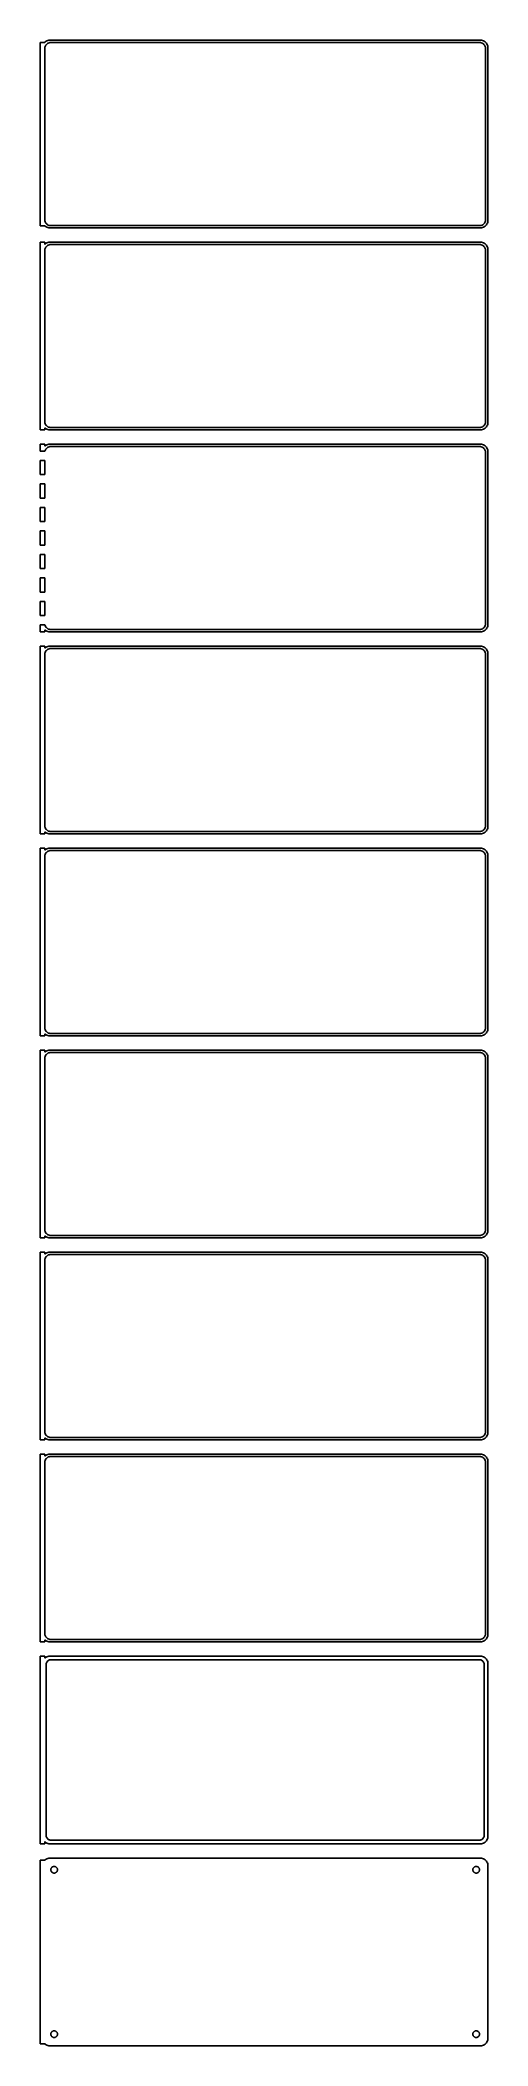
# Model space of a CAD drawing. Header units: metres. Extents: x -144 to 142, y 1230 to 2511.
import ezdxf

# ---------------------------------------------------------------- set-up
doc = ezdxf.new("R2010")
doc.units = ezdxf.units.M

msp = doc.modelspace()

# ---------------------------------------------------------------- linework, layer by layer
for p, q in [((-139.045, 2510.76), (-139.629, 2510.52)), ((-138.437, 2510.91), (-139.045, 2510.76)), ((-137.814, 2510.99), (-138.437, 2510.91)), ((137.814, 2510.99), (-137.814, 2510.99)), ((138.437, 2510.91), (137.814, 2510.99)), ((139.045, 2510.76), (138.437, 2510.91)), ((139.629, 2510.52), (139.045, 2510.76)), ((-141, 2509.56), (-144, 2509.56)), ((-144, 2509.56), (-144, 2392.44)), ((-140.687, 2509.85), (-141, 2509.56)), ((-141, 2505.5), (-140.968, 2506)), ((-141, 2396.5), (-141, 2505.5)), ((-140.968, 2506), (-140.874, 2506.49)), ((-140.874, 2506.49), (-140.719, 2506.97)), ((-140.719, 2506.97), (-140.505, 2507.43)), ((-140.179, 2510.22), (-140.687, 2509.85)), ((-140.505, 2507.43), (-140.236, 2507.85)), ((-140.236, 2507.85), (-139.916, 2508.24)), ((-139.629, 2510.52), (-140.179, 2510.22)), ((-139.916, 2508.24), (-139.55, 2508.58)), ((-139.55, 2508.58), (-139.143, 2508.88)), ((-139.143, 2508.88), (-138.703, 2509.12)), ((-138.703, 2509.12), (-138.236, 2509.3)), ((-138.236, 2509.3), (-137.75, 2509.43)), ((-137.75, 2509.43), (-137.251, 2509.49)), ((-137.251, 2509.49), (137.251, 2509.49)), ((137.251, 2509.49), (137.75, 2509.43)), ((137.75, 2509.43), (138.236, 2509.3)), ((138.236, 2509.3), (138.703, 2509.12)), ((138.703, 2509.12), (139.143, 2508.88)), ((139.143, 2508.88), (139.55, 2508.58)), ((139.55, 2508.58), (139.916, 2508.24)), ((140.179, 2510.22), (139.629, 2510.52)), ((139.916, 2508.24), (140.236, 2507.85)), ((140.687, 2509.85), (140.179, 2510.22)), ((140.236, 2507.85), (140.505, 2507.43)), ((140.505, 2507.43), (140.719, 2506.97)), ((141.145, 2509.42), (140.687, 2509.85)), ((140.719, 2506.97), (140.874, 2506.49)), ((140.874, 2506.49), (140.968, 2506)), ((140.968, 2506), (141, 2505.5)), ((141, 2505.5), (141, 2396.5)), ((141.545, 2508.94), (141.145, 2509.42)), ((141.882, 2508.41), (141.545, 2508.94)), ((142.149, 2507.84), (141.882, 2508.41)), ((142.343, 2507.24), (142.149, 2507.84)), ((142.461, 2506.63), (142.343, 2507.24)), ((142.5, 2506), (142.461, 2506.63)), ((142.5, 2396), (142.5, 2506)), ((-140.968, 2396), (-141, 2396.5)), ((-140.874, 2395.51), (-140.968, 2396)), ((-140.719, 2395.03), (-140.874, 2395.51)), ((140.874, 2395.51), (140.719, 2395.03)), ((140.968, 2396), (140.874, 2395.51)), ((141, 2396.5), (140.968, 2396)), ((142.461, 2395.37), (142.5, 2396)), ((-144, 2392.44), (-141, 2392.44)), ((-141, 2392.44), (-140.687, 2392.15)), ((-140.505, 2394.57), (-140.719, 2395.03)), ((-140.687, 2392.15), (-140.179, 2391.78)), ((-140.236, 2394.15), (-140.505, 2394.57)), ((-139.916, 2393.76), (-140.236, 2394.15)), ((-140.179, 2391.78), (-139.629, 2391.48)), ((-139.55, 2393.42), (-139.916, 2393.76)), ((-139.629, 2391.48), (-139.045, 2391.24)), ((-139.143, 2393.12), (-139.55, 2393.42)), ((-138.703, 2392.88), (-139.143, 2393.12)), ((-139.045, 2391.24), (-138.437, 2391.09)), ((-138.236, 2392.7), (-138.703, 2392.88)), ((-138.437, 2391.09), (-137.814, 2391.01)), ((-137.75, 2392.57), (-138.236, 2392.7)), ((-137.814, 2391.01), (137.814, 2391.01)), ((-137.251, 2392.51), (-137.75, 2392.57)), ((137.251, 2392.51), (-137.251, 2392.51)), ((137.75, 2392.57), (137.251, 2392.51)), ((138.236, 2392.7), (137.75, 2392.57)), ((137.814, 2391.01), (138.437, 2391.09)), ((138.703, 2392.88), (138.236, 2392.7)), ((138.437, 2391.09), (139.045, 2391.24)), ((139.143, 2393.12), (138.703, 2392.88)), ((139.045, 2391.24), (139.629, 2391.48)), ((139.55, 2393.42), (139.143, 2393.12)), ((139.916, 2393.76), (139.55, 2393.42)), ((139.629, 2391.48), (140.179, 2391.78)), ((140.236, 2394.15), (139.916, 2393.76)), ((140.179, 2391.78), (140.687, 2392.15)), ((140.505, 2394.57), (140.236, 2394.15)), ((140.719, 2395.03), (140.505, 2394.57)), ((140.687, 2392.15), (141.145, 2392.58)), ((141.145, 2392.58), (141.545, 2393.06)), ((141.545, 2393.06), (141.882, 2393.59)), ((141.882, 2393.59), (142.149, 2394.16)), ((142.149, 2394.16), (142.343, 2394.76)), ((142.343, 2394.76), (142.461, 2395.37)), ((-141, 2381.97), (-144, 2381.97)), ((-144, 2381.97), (-144, 2262.03)), ((-141, 2380.56), (-141, 2381.97)), ((-140.687, 2380.85), (-141, 2380.56)), ((-141, 2376.5), (-140.968, 2377)), ((-141, 2267.5), (-141, 2376.5)), ((-140.968, 2377), (-140.874, 2377.49)), ((-140.874, 2377.49), (-140.719, 2377.97)), ((-140.719, 2377.97), (-140.505, 2378.43)), ((-140.179, 2381.22), (-140.687, 2380.85)), ((-140.505, 2378.43), (-140.236, 2378.85)), ((-140.236, 2378.85), (-139.916, 2379.24)), ((-139.629, 2381.52), (-140.179, 2381.22)), ((-139.916, 2379.24), (-139.55, 2379.58)), ((-139.045, 2381.76), (-139.629, 2381.52)), ((-139.55, 2379.58), (-139.143, 2379.88)), ((-139.143, 2379.88), (-138.703, 2380.12)), ((-138.437, 2381.91), (-139.045, 2381.76)), ((-138.703, 2380.12), (-138.236, 2380.3)), ((-137.814, 2381.99), (-138.437, 2381.91)), ((-138.236, 2380.3), (-137.75, 2380.43)), ((137.814, 2381.99), (-137.814, 2381.99)), ((-137.75, 2380.43), (-137.251, 2380.49)), ((-137.251, 2380.49), (137.251, 2380.49)), ((137.251, 2380.49), (137.75, 2380.43)), ((137.75, 2380.43), (138.236, 2380.3)), ((138.437, 2381.91), (137.814, 2381.99)), ((138.236, 2380.3), (138.703, 2380.12)), ((139.045, 2381.76), (138.437, 2381.91)), ((138.703, 2380.12), (139.143, 2379.88)), ((139.629, 2381.52), (139.045, 2381.76)), ((139.143, 2379.88), (139.55, 2379.58)), ((139.55, 2379.58), (139.916, 2379.24)), ((140.179, 2381.22), (139.629, 2381.52)), ((139.916, 2379.24), (140.236, 2378.85)), ((140.687, 2380.85), (140.179, 2381.22)), ((140.236, 2378.85), (140.505, 2378.43)), ((140.505, 2378.43), (140.719, 2377.97)), ((141.145, 2380.42), (140.687, 2380.85)), ((140.719, 2377.97), (140.874, 2377.49)), ((140.874, 2377.49), (140.968, 2377)), ((140.968, 2377), (141, 2376.5)), ((141, 2376.5), (141, 2267.5)), ((141.545, 2379.94), (141.145, 2380.42)), ((141.882, 2379.41), (141.545, 2379.94)), ((142.149, 2378.84), (141.882, 2379.41)), ((142.343, 2378.24), (142.149, 2378.84)), ((142.461, 2377.63), (142.343, 2378.24)), ((142.5, 2377), (142.461, 2377.63)), ((142.5, 2267), (142.5, 2377)), ((-140.968, 2267), (-141, 2267.5)), ((141, 2267.5), (140.968, 2267)), ((-144, 2262.03), (-141, 2262.03)), ((-141, 2262.03), (-141, 2263.44)), ((-141, 2263.44), (-140.687, 2263.15)), ((-140.874, 2266.51), (-140.968, 2267)), ((-140.719, 2266.03), (-140.874, 2266.51)), ((-140.505, 2265.57), (-140.719, 2266.03)), ((-140.687, 2263.15), (-140.179, 2262.78)), ((-140.236, 2265.15), (-140.505, 2265.57)), ((-139.916, 2264.76), (-140.236, 2265.15)), ((-140.179, 2262.78), (-139.629, 2262.48)), ((-139.55, 2264.42), (-139.916, 2264.76)), ((-139.629, 2262.48), (-139.045, 2262.24)), ((-139.143, 2264.12), (-139.55, 2264.42)), ((-138.703, 2263.88), (-139.143, 2264.12)), ((-139.045, 2262.24), (-138.437, 2262.09)), ((-138.236, 2263.7), (-138.703, 2263.88)), ((-138.437, 2262.09), (-137.814, 2262.01)), ((-137.75, 2263.57), (-138.236, 2263.7)), ((-137.814, 2262.01), (137.814, 2262.01)), ((-137.251, 2263.51), (-137.75, 2263.57)), ((137.251, 2263.51), (-137.251, 2263.51)), ((137.75, 2263.57), (137.251, 2263.51)), ((138.236, 2263.7), (137.75, 2263.57)), ((137.814, 2262.01), (138.437, 2262.09)), ((138.703, 2263.88), (138.236, 2263.7)), ((138.437, 2262.09), (139.045, 2262.24)), ((139.143, 2264.12), (138.703, 2263.88)), ((139.045, 2262.24), (139.629, 2262.48)), ((139.55, 2264.42), (139.143, 2264.12)), ((139.916, 2264.76), (139.55, 2264.42)), ((139.629, 2262.48), (140.179, 2262.78)), ((140.236, 2265.15), (139.916, 2264.76)), ((140.179, 2262.78), (140.687, 2263.15)), ((140.505, 2265.57), (140.236, 2265.15)), ((140.719, 2266.03), (140.505, 2265.57)), ((140.687, 2263.15), (141.145, 2263.58)), ((140.874, 2266.51), (140.719, 2266.03)), ((140.968, 2267), (140.874, 2266.51)), ((141.145, 2263.58), (141.545, 2264.06)), ((141.545, 2264.06), (141.882, 2264.59)), ((141.882, 2264.59), (142.149, 2265.16)), ((142.149, 2265.16), (142.343, 2265.76)), ((142.343, 2265.76), (142.461, 2266.37)), ((142.461, 2266.37), (142.5, 2267)), ((-141, 2252.99), (-144, 2252.99)), ((-144, 2252.99), (-144, 2248.49)), ((-144, 2248.49), (-140.874, 2248.49)), ((-141, 2242.51), (-144, 2242.51)), ((-144, 2242.51), (-144, 2233.49)), ((-141, 2251.56), (-141, 2252.99)), ((-140.687, 2251.85), (-141, 2251.56)), ((-141, 2233.49), (-141, 2242.51)), ((-140.874, 2248.49), (-140.719, 2248.97)), ((-140.874, 2248.49), (-140.874, 2248.49)), ((-140.719, 2248.97), (-140.505, 2249.43)), ((-140.179, 2252.22), (-140.687, 2251.85)), ((-140.505, 2249.43), (-140.236, 2249.85)), ((-140.236, 2249.85), (-139.916, 2250.24)), ((-139.629, 2252.52), (-140.179, 2252.22)), ((-139.916, 2250.24), (-139.55, 2250.58)), ((-139.045, 2252.76), (-139.629, 2252.52)), ((-139.55, 2250.58), (-139.143, 2250.88)), ((-139.143, 2250.88), (-138.703, 2251.12)), ((-138.437, 2252.91), (-139.045, 2252.76)), ((-138.703, 2251.12), (-138.236, 2251.3)), ((-137.814, 2252.99), (-138.437, 2252.91)), ((-138.236, 2251.3), (-137.75, 2251.43)), ((137.814, 2252.99), (-137.814, 2252.99)), ((-137.75, 2251.43), (-137.251, 2251.49)), ((-137.251, 2251.49), (137.251, 2251.49)), ((137.251, 2251.49), (137.75, 2251.43)), ((137.75, 2251.43), (138.236, 2251.3)), ((138.437, 2252.91), (137.814, 2252.99)), ((138.236, 2251.3), (138.703, 2251.12)), ((139.045, 2252.76), (138.437, 2252.91)), ((138.703, 2251.12), (139.143, 2250.88)), ((139.629, 2252.52), (139.045, 2252.76)), ((139.143, 2250.88), (139.55, 2250.58)), ((139.55, 2250.58), (139.916, 2250.24)), ((140.179, 2252.22), (139.629, 2252.52)), ((139.916, 2250.24), (140.236, 2249.85)), ((140.687, 2251.85), (140.179, 2252.22)), ((140.236, 2249.85), (140.505, 2249.43)), ((140.505, 2249.43), (140.719, 2248.97)), ((141.145, 2251.42), (140.687, 2251.85)), ((140.719, 2248.97), (140.874, 2248.49)), ((140.874, 2248.49), (140.968, 2248)), ((140.968, 2248), (141, 2247.5)), ((141, 2247.5), (141, 2138.5)), ((141.545, 2250.94), (141.145, 2251.42)), ((141.882, 2250.41), (141.545, 2250.94)), ((142.149, 2249.84), (141.882, 2250.41)), ((142.343, 2249.24), (142.149, 2249.84)), ((142.461, 2248.63), (142.343, 2249.24)), ((142.5, 2248), (142.461, 2248.63)), ((142.5, 2138), (142.5, 2248)), ((-144, 2233.49), (-141, 2233.49)), ((-141, 2227.51), (-144, 2227.51)), ((-144, 2227.51), (-144, 2218.49)), ((-144, 2218.49), (-141, 2218.49)), ((-141, 2218.49), (-141, 2227.51)), ((-141, 2212.51), (-144, 2212.51)), ((-144, 2212.51), (-144, 2203.49)), ((-144, 2203.49), (-141, 2203.49)), ((-141, 2203.49), (-141, 2212.51)), ((-141, 2197.51), (-144, 2197.51)), ((-144, 2197.51), (-144, 2188.49)), ((-141, 2188.49), (-141, 2197.51)), ((-144, 2188.49), (-141, 2188.49)), ((-141, 2182.51), (-144, 2182.51)), ((-144, 2182.51), (-144, 2173.49)), ((-141, 2173.49), (-141, 2182.51)), ((-144, 2173.49), (-141, 2173.49)), ((-141, 2167.51), (-144, 2167.51)), ((-144, 2167.51), (-144, 2158.49)), ((-141, 2158.49), (-141, 2167.51)), ((-144, 2158.49), (-141, 2158.49)), ((-141, 2152.51), (-144, 2152.51)), ((-144, 2152.51), (-144, 2143.49)), ((-141, 2143.49), (-141, 2152.51)), ((-144, 2143.49), (-141, 2143.49)), ((-140.874, 2137.51), (-144, 2137.51)), ((-144, 2137.51), (-144, 2133.01)), ((-144, 2133.01), (-141, 2133.01)), ((-141, 2134.44), (-140.687, 2134.15)), ((-141, 2133.01), (-141, 2134.44)), ((-140.719, 2137.03), (-140.874, 2137.51)), ((-140.874, 2137.51), (-140.874, 2137.51)), ((-140.505, 2136.57), (-140.719, 2137.03)), ((-140.687, 2134.15), (-140.179, 2133.78)), ((-140.236, 2136.15), (-140.505, 2136.57)), ((-139.916, 2135.76), (-140.236, 2136.15)), ((-140.179, 2133.78), (-139.629, 2133.48)), ((-139.55, 2135.42), (-139.916, 2135.76)), ((-139.629, 2133.48), (-139.045, 2133.24)), ((-139.143, 2135.12), (-139.55, 2135.42)), ((-138.703, 2134.88), (-139.143, 2135.12)), ((-139.045, 2133.24), (-138.437, 2133.09)), ((-138.236, 2134.7), (-138.703, 2134.88)), ((-138.437, 2133.09), (-137.814, 2133.01)), ((-137.75, 2134.57), (-138.236, 2134.7)), ((-137.814, 2133.01), (137.814, 2133.01)), ((-137.251, 2134.51), (-137.75, 2134.57)), ((137.251, 2134.51), (-137.251, 2134.51)), ((137.75, 2134.57), (137.251, 2134.51)), ((138.236, 2134.7), (137.75, 2134.57)), ((137.814, 2133.01), (138.437, 2133.09)), ((138.703, 2134.88), (138.236, 2134.7)), ((138.437, 2133.09), (139.045, 2133.24)), ((139.143, 2135.12), (138.703, 2134.88)), ((139.045, 2133.24), (139.629, 2133.48)), ((139.55, 2135.42), (139.143, 2135.12)), ((139.916, 2135.76), (139.55, 2135.42)), ((139.629, 2133.48), (140.179, 2133.78)), ((140.236, 2136.15), (139.916, 2135.76)), ((140.179, 2133.78), (140.687, 2134.15)), ((140.505, 2136.57), (140.236, 2136.15)), ((140.719, 2137.03), (140.505, 2136.57)), ((140.687, 2134.15), (141.145, 2134.58)), ((140.874, 2137.51), (140.719, 2137.03)), ((140.968, 2138), (140.874, 2137.51)), ((141, 2138.5), (140.968, 2138)), ((141.145, 2134.58), (141.545, 2135.06)), ((141.545, 2135.06), (141.882, 2135.59)), ((141.882, 2135.59), (142.149, 2136.16)), ((142.149, 2136.16), (142.343, 2136.76)), ((142.343, 2136.76), (142.461, 2137.37)), ((142.461, 2137.37), (142.5, 2138)), ((-141, 2123.99), (-144, 2123.99)), ((-144, 2123.99), (-144, 2004.01)), ((-141, 2122.56), (-141, 2123.99)), ((-140.687, 2122.85), (-141, 2122.56)), ((-141, 2118.5), (-140.968, 2119)), ((-141, 2009.5), (-141, 2118.5)), ((-140.968, 2119), (-140.874, 2119.49)), ((-140.874, 2119.49), (-140.719, 2119.97)), ((-140.719, 2119.97), (-140.505, 2120.43)), ((-140.179, 2123.22), (-140.687, 2122.85)), ((-140.505, 2120.43), (-140.236, 2120.85)), ((-140.236, 2120.85), (-139.916, 2121.24)), ((-139.629, 2123.52), (-140.179, 2123.22)), ((-139.916, 2121.24), (-139.55, 2121.58)), ((-139.045, 2123.76), (-139.629, 2123.52)), ((-139.55, 2121.58), (-139.143, 2121.88)), ((-139.143, 2121.88), (-138.703, 2122.12)), ((-138.437, 2123.91), (-139.045, 2123.76)), ((-138.703, 2122.12), (-138.236, 2122.3)), ((-137.814, 2123.99), (-138.437, 2123.91)), ((-138.236, 2122.3), (-137.75, 2122.43)), ((137.814, 2123.99), (-137.814, 2123.99)), ((-137.75, 2122.43), (-137.251, 2122.49)), ((-137.251, 2122.49), (137.251, 2122.49)), ((137.251, 2122.49), (137.75, 2122.43)), ((137.75, 2122.43), (138.236, 2122.3)), ((138.437, 2123.91), (137.814, 2123.99)), ((138.236, 2122.3), (138.703, 2122.12)), ((139.045, 2123.76), (138.437, 2123.91)), ((138.703, 2122.12), (139.143, 2121.88)), ((139.629, 2123.52), (139.045, 2123.76)), ((139.143, 2121.88), (139.55, 2121.58)), ((139.55, 2121.58), (139.916, 2121.24)), ((140.179, 2123.22), (139.629, 2123.52)), ((139.916, 2121.24), (140.236, 2120.85)), ((140.687, 2122.85), (140.179, 2123.22)), ((140.236, 2120.85), (140.505, 2120.43)), ((140.505, 2120.43), (140.719, 2119.97)), ((141.145, 2122.42), (140.687, 2122.85)), ((140.719, 2119.97), (140.874, 2119.49)), ((140.874, 2119.49), (140.968, 2119)), ((140.968, 2119), (141, 2118.5)), ((141, 2118.5), (141, 2009.5)), ((141.545, 2121.94), (141.145, 2122.42)), ((141.882, 2121.41), (141.545, 2121.94)), ((142.149, 2120.84), (141.882, 2121.41)), ((142.343, 2120.24), (142.149, 2120.84)), ((142.461, 2119.63), (142.343, 2120.24)), ((142.5, 2119), (142.461, 2119.63)), ((142.5, 2009), (142.5, 2119)), ((-144, 2004.01), (-141, 2004.01)), ((-140.968, 2009), (-141, 2009.5)), ((-141, 2005.44), (-140.687, 2005.15)), ((-141, 2004.01), (-141, 2005.44)), ((-140.874, 2008.51), (-140.968, 2009)), ((-140.719, 2008.03), (-140.874, 2008.51)), ((-140.505, 2007.57), (-140.719, 2008.03)), ((-140.687, 2005.15), (-140.179, 2004.78)), ((-140.236, 2007.15), (-140.505, 2007.57)), ((-139.916, 2006.76), (-140.236, 2007.15)), ((-140.179, 2004.78), (-139.629, 2004.48)), ((-139.55, 2006.42), (-139.916, 2006.76)), ((-139.629, 2004.48), (-139.045, 2004.24)), ((-139.143, 2006.12), (-139.55, 2006.42)), ((-138.703, 2005.88), (-139.143, 2006.12)), ((-139.045, 2004.24), (-138.437, 2004.09)), ((-138.236, 2005.7), (-138.703, 2005.88)), ((-138.437, 2004.09), (-137.814, 2004.01)), ((-137.75, 2005.57), (-138.236, 2005.7)), ((-137.814, 2004.01), (137.814, 2004.01)), ((-137.251, 2005.51), (-137.75, 2005.57)), ((137.251, 2005.51), (-137.251, 2005.51)), ((137.75, 2005.57), (137.251, 2005.51)), ((138.236, 2005.7), (137.75, 2005.57)), ((137.814, 2004.01), (138.437, 2004.09)), ((138.703, 2005.88), (138.236, 2005.7)), ((138.437, 2004.09), (139.045, 2004.24)), ((139.143, 2006.12), (138.703, 2005.88)), ((139.045, 2004.24), (139.629, 2004.48)), ((139.55, 2006.42), (139.143, 2006.12)), ((139.916, 2006.76), (139.55, 2006.42)), ((139.629, 2004.48), (140.179, 2004.78)), ((140.236, 2007.15), (139.916, 2006.76)), ((140.179, 2004.78), (140.687, 2005.15)), ((140.505, 2007.57), (140.236, 2007.15)), ((140.719, 2008.03), (140.505, 2007.57)), ((140.687, 2005.15), (141.145, 2005.58)), ((140.874, 2008.51), (140.719, 2008.03)), ((140.968, 2009), (140.874, 2008.51)), ((141, 2009.5), (140.968, 2009)), ((141.145, 2005.58), (141.545, 2006.06)), ((141.545, 2006.06), (141.882, 2006.59)), ((141.882, 2006.59), (142.149, 2007.16)), ((142.149, 2007.16), (142.343, 2007.76)), ((142.343, 2007.76), (142.461, 2008.37)), ((142.461, 2008.37), (142.5, 2009)), ((-141, 1994.99), (-144, 1994.99)), ((-144, 1994.99), (-144, 1875.01)), ((-141, 1993.56), (-141, 1994.99)), ((-140.687, 1993.85), (-141, 1993.56)), ((-141, 1989.5), (-140.968, 1990)), ((-141, 1880.5), (-141, 1989.5)), ((-140.968, 1990), (-140.874, 1990.49)), ((-140.874, 1990.49), (-140.719, 1990.97)), ((-140.719, 1990.97), (-140.505, 1991.43)), ((-140.179, 1994.22), (-140.687, 1993.85)), ((-140.505, 1991.43), (-140.236, 1991.85)), ((-140.236, 1991.85), (-139.916, 1992.24)), ((-139.629, 1994.52), (-140.179, 1994.22)), ((-139.916, 1992.24), (-139.55, 1992.58)), ((-139.045, 1994.76), (-139.629, 1994.52)), ((-139.55, 1992.58), (-139.143, 1992.88)), ((-139.143, 1992.88), (-138.703, 1993.12)), ((-138.437, 1994.91), (-139.045, 1994.76)), ((-138.703, 1993.12), (-138.236, 1993.3)), ((-137.814, 1994.99), (-138.437, 1994.91)), ((-138.236, 1993.3), (-137.75, 1993.43)), ((137.814, 1994.99), (-137.814, 1994.99)), ((-137.75, 1993.43), (-137.251, 1993.49)), ((-137.251, 1993.49), (137.251, 1993.49)), ((137.251, 1993.49), (137.75, 1993.43)), ((137.75, 1993.43), (138.236, 1993.3)), ((138.437, 1994.91), (137.814, 1994.99)), ((138.236, 1993.3), (138.703, 1993.12)), ((139.045, 1994.76), (138.437, 1994.91)), ((138.703, 1993.12), (139.143, 1992.88)), ((139.629, 1994.52), (139.045, 1994.76)), ((139.143, 1992.88), (139.55, 1992.58)), ((139.55, 1992.58), (139.916, 1992.24)), ((140.179, 1994.22), (139.629, 1994.52)), ((139.916, 1992.24), (140.236, 1991.85)), ((140.687, 1993.85), (140.179, 1994.22)), ((140.236, 1991.85), (140.505, 1991.43)), ((140.505, 1991.43), (140.719, 1990.97)), ((141.145, 1993.42), (140.687, 1993.85)), ((140.719, 1990.97), (140.874, 1990.49)), ((140.874, 1990.49), (140.968, 1990)), ((140.968, 1990), (141, 1989.5)), ((141, 1989.5), (141, 1880.5)), ((141.545, 1992.94), (141.145, 1993.42)), ((141.882, 1992.41), (141.545, 1992.94)), ((142.149, 1991.84), (141.882, 1992.41)), ((142.343, 1991.24), (142.149, 1991.84)), ((142.461, 1990.63), (142.343, 1991.24)), ((142.5, 1990), (142.461, 1990.63)), ((142.5, 1880), (142.5, 1990)), ((-144, 1875.01), (-141, 1875.01)), ((-140.968, 1880), (-141, 1880.5)), ((-141, 1876.44), (-140.687, 1876.15)), ((-141, 1875.01), (-141, 1876.44)), ((-140.874, 1879.51), (-140.968, 1880)), ((-140.719, 1879.03), (-140.874, 1879.51)), ((-140.505, 1878.57), (-140.719, 1879.03)), ((-140.687, 1876.15), (-140.179, 1875.78)), ((-140.236, 1878.15), (-140.505, 1878.57)), ((-139.916, 1877.76), (-140.236, 1878.15)), ((-140.179, 1875.78), (-139.629, 1875.48)), ((-139.55, 1877.42), (-139.916, 1877.76)), ((-139.629, 1875.48), (-139.045, 1875.24)), ((-139.143, 1877.12), (-139.55, 1877.42)), ((-138.703, 1876.88), (-139.143, 1877.12)), ((-139.045, 1875.24), (-138.437, 1875.09)), ((-138.236, 1876.7), (-138.703, 1876.88)), ((-138.437, 1875.09), (-137.814, 1875.01)), ((-137.75, 1876.57), (-138.236, 1876.7)), ((-137.814, 1875.01), (137.814, 1875.01)), ((-137.251, 1876.51), (-137.75, 1876.57)), ((137.251, 1876.51), (-137.251, 1876.51)), ((137.75, 1876.57), (137.251, 1876.51)), ((138.236, 1876.7), (137.75, 1876.57)), ((137.814, 1875.01), (138.437, 1875.09)), ((138.703, 1876.88), (138.236, 1876.7)), ((138.437, 1875.09), (139.045, 1875.24)), ((139.143, 1877.12), (138.703, 1876.88)), ((139.045, 1875.24), (139.629, 1875.48)), ((139.55, 1877.42), (139.143, 1877.12)), ((139.916, 1877.76), (139.55, 1877.42)), ((139.629, 1875.48), (140.179, 1875.78)), ((140.236, 1878.15), (139.916, 1877.76)), ((140.179, 1875.78), (140.687, 1876.15)), ((140.505, 1878.57), (140.236, 1878.15)), ((140.719, 1879.03), (140.505, 1878.57)), ((140.687, 1876.15), (141.145, 1876.58)), ((140.874, 1879.51), (140.719, 1879.03)), ((140.968, 1880), (140.874, 1879.51)), ((141, 1880.5), (140.968, 1880)), ((141.145, 1876.58), (141.545, 1877.06)), ((141.545, 1877.06), (141.882, 1877.59)), ((141.882, 1877.59), (142.149, 1878.16)), ((142.149, 1878.16), (142.343, 1878.76)), ((142.343, 1878.76), (142.461, 1879.37)), ((142.461, 1879.37), (142.5, 1880)), ((-141, 1865.99), (-144, 1865.99)), ((-144, 1865.99), (-144, 1746.01)), ((-141, 1864.56), (-141, 1865.99)), ((-140.687, 1864.85), (-141, 1864.56)), ((-141, 1860.5), (-140.968, 1861)), ((-141, 1751.5), (-141, 1860.5)), ((-140.968, 1861), (-140.874, 1861.49)), ((-140.874, 1861.49), (-140.719, 1861.97)), ((-140.719, 1861.97), (-140.505, 1862.43)), ((-140.179, 1865.22), (-140.687, 1864.85)), ((-140.505, 1862.43), (-140.236, 1862.85)), ((-140.236, 1862.85), (-139.916, 1863.24)), ((-139.629, 1865.52), (-140.179, 1865.22)), ((-139.916, 1863.24), (-139.55, 1863.58)), ((-139.045, 1865.76), (-139.629, 1865.52)), ((-139.55, 1863.58), (-139.143, 1863.88)), ((-139.143, 1863.88), (-138.703, 1864.12)), ((-138.437, 1865.91), (-139.045, 1865.76)), ((-138.703, 1864.12), (-138.236, 1864.3)), ((-137.814, 1865.99), (-138.437, 1865.91)), ((-138.236, 1864.3), (-137.75, 1864.43)), ((137.814, 1865.99), (-137.814, 1865.99)), ((-137.75, 1864.43), (-137.251, 1864.49)), ((-137.251, 1864.49), (137.251, 1864.49)), ((137.251, 1864.49), (137.75, 1864.43)), ((137.75, 1864.43), (138.236, 1864.3)), ((138.437, 1865.91), (137.814, 1865.99)), ((138.236, 1864.3), (138.703, 1864.12)), ((139.045, 1865.76), (138.437, 1865.91)), ((138.703, 1864.12), (139.143, 1863.88)), ((139.629, 1865.52), (139.045, 1865.76)), ((139.143, 1863.88), (139.55, 1863.58)), ((139.55, 1863.58), (139.916, 1863.24)), ((140.179, 1865.22), (139.629, 1865.52)), ((139.916, 1863.24), (140.236, 1862.85)), ((140.687, 1864.85), (140.179, 1865.22)), ((140.236, 1862.85), (140.505, 1862.43)), ((140.505, 1862.43), (140.719, 1861.97)), ((141.145, 1864.42), (140.687, 1864.85)), ((140.719, 1861.97), (140.874, 1861.49)), ((140.874, 1861.49), (140.968, 1861)), ((140.968, 1861), (141, 1860.5)), ((141, 1860.5), (141, 1751.5)), ((141.545, 1863.94), (141.145, 1864.42)), ((141.882, 1863.41), (141.545, 1863.94)), ((142.149, 1862.84), (141.882, 1863.41)), ((142.343, 1862.24), (142.149, 1862.84)), ((142.461, 1861.63), (142.343, 1862.24)), ((142.5, 1861), (142.461, 1861.63)), ((142.5, 1751), (142.5, 1861)), ((-144, 1746.01), (-141, 1746.01)), ((-140.968, 1751), (-141, 1751.5)), ((-141, 1747.44), (-140.687, 1747.15)), ((-141, 1746.01), (-141, 1747.44)), ((-140.874, 1750.51), (-140.968, 1751)), ((-140.719, 1750.03), (-140.874, 1750.51)), ((-140.505, 1749.57), (-140.719, 1750.03)), ((-140.687, 1747.15), (-140.179, 1746.78)), ((-140.236, 1749.15), (-140.505, 1749.57)), ((-139.916, 1748.76), (-140.236, 1749.15)), ((-140.179, 1746.78), (-139.629, 1746.48)), ((-139.55, 1748.42), (-139.916, 1748.76)), ((-139.629, 1746.48), (-139.045, 1746.24)), ((-139.143, 1748.12), (-139.55, 1748.42)), ((-138.703, 1747.88), (-139.143, 1748.12)), ((-139.045, 1746.24), (-138.437, 1746.09)), ((-138.236, 1747.7), (-138.703, 1747.88)), ((-138.437, 1746.09), (-137.814, 1746.01)), ((-137.75, 1747.57), (-138.236, 1747.7)), ((-137.814, 1746.01), (137.814, 1746.01)), ((-137.251, 1747.51), (-137.75, 1747.57)), ((137.251, 1747.51), (-137.251, 1747.51)), ((137.75, 1747.57), (137.251, 1747.51)), ((138.236, 1747.7), (137.75, 1747.57)), ((137.814, 1746.01), (138.437, 1746.09)), ((138.703, 1747.88), (138.236, 1747.7)), ((138.437, 1746.09), (139.045, 1746.24)), ((139.143, 1748.12), (138.703, 1747.88)), ((139.045, 1746.24), (139.629, 1746.48)), ((139.55, 1748.42), (139.143, 1748.12)), ((139.916, 1748.76), (139.55, 1748.42)), ((139.629, 1746.48), (140.179, 1746.78)), ((140.236, 1749.15), (139.916, 1748.76)), ((140.179, 1746.78), (140.687, 1747.15)), ((140.505, 1749.57), (140.236, 1749.15)), ((140.719, 1750.03), (140.505, 1749.57)), ((140.687, 1747.15), (141.145, 1747.58)), ((140.874, 1750.51), (140.719, 1750.03)), ((140.968, 1751), (140.874, 1750.51)), ((141, 1751.5), (140.968, 1751)), ((141.145, 1747.58), (141.545, 1748.06)), ((141.545, 1748.06), (141.882, 1748.59)), ((141.882, 1748.59), (142.149, 1749.16)), ((142.149, 1749.16), (142.343, 1749.76)), ((142.343, 1749.76), (142.461, 1750.37)), ((142.461, 1750.37), (142.5, 1751)), ((-141, 1736.99), (-144, 1736.99)), ((-144, 1736.99), (-144, 1617.01)), ((-141, 1735.56), (-141, 1736.99)), ((-140.687, 1735.85), (-141, 1735.56)), ((-141, 1731.5), (-140.968, 1732)), ((-141, 1622.5), (-141, 1731.5)), ((-140.968, 1732), (-140.874, 1732.49)), ((-140.874, 1732.49), (-140.719, 1732.97)), ((-140.719, 1732.97), (-140.505, 1733.43)), ((-140.179, 1736.22), (-140.687, 1735.85)), ((-140.505, 1733.43), (-140.236, 1733.85)), ((-140.236, 1733.85), (-139.916, 1734.24)), ((-139.629, 1736.52), (-140.179, 1736.22)), ((-139.916, 1734.24), (-139.55, 1734.58)), ((-139.045, 1736.76), (-139.629, 1736.52)), ((-139.55, 1734.58), (-139.143, 1734.88)), ((-139.143, 1734.88), (-138.703, 1735.12)), ((-138.437, 1736.91), (-139.045, 1736.76)), ((-138.703, 1735.12), (-138.236, 1735.3)), ((-137.814, 1736.99), (-138.437, 1736.91)), ((-138.236, 1735.3), (-137.75, 1735.43)), ((137.814, 1736.99), (-137.814, 1736.99)), ((-137.75, 1735.43), (-137.251, 1735.49)), ((-137.251, 1735.49), (137.251, 1735.49)), ((137.251, 1735.49), (137.75, 1735.43)), ((137.75, 1735.43), (138.236, 1735.3)), ((138.437, 1736.91), (137.814, 1736.99)), ((138.236, 1735.3), (138.703, 1735.12)), ((139.045, 1736.76), (138.437, 1736.91)), ((138.703, 1735.12), (139.143, 1734.88)), ((139.629, 1736.52), (139.045, 1736.76)), ((139.143, 1734.88), (139.55, 1734.58)), ((139.55, 1734.58), (139.916, 1734.24)), ((140.179, 1736.22), (139.629, 1736.52)), ((139.916, 1734.24), (140.236, 1733.85)), ((140.687, 1735.85), (140.179, 1736.22)), ((140.236, 1733.85), (140.505, 1733.43)), ((140.505, 1733.43), (140.719, 1732.97)), ((141.145, 1735.42), (140.687, 1735.85)), ((140.719, 1732.97), (140.874, 1732.49)), ((140.874, 1732.49), (140.968, 1732)), ((140.968, 1732), (141, 1731.5)), ((141, 1731.5), (141, 1622.5)), ((141.545, 1734.94), (141.145, 1735.42)), ((141.882, 1734.41), (141.545, 1734.94)), ((142.149, 1733.84), (141.882, 1734.41)), ((142.343, 1733.24), (142.149, 1733.84)), ((142.461, 1732.63), (142.343, 1733.24)), ((142.5, 1732), (142.461, 1732.63)), ((142.5, 1622), (142.5, 1732)), ((-144, 1617.01), (-141, 1617.01)), ((-140.968, 1622), (-141, 1622.5)), ((-141, 1618.44), (-140.687, 1618.15)), ((-141, 1617.01), (-141, 1618.44)), ((-140.874, 1621.51), (-140.968, 1622)), ((-140.719, 1621.03), (-140.874, 1621.51)), ((-140.505, 1620.57), (-140.719, 1621.03)), ((-140.687, 1618.15), (-140.179, 1617.78)), ((-140.236, 1620.15), (-140.505, 1620.57)), ((-139.916, 1619.76), (-140.236, 1620.15)), ((-140.179, 1617.78), (-139.629, 1617.48)), ((-139.55, 1619.42), (-139.916, 1619.76)), ((-139.629, 1617.48), (-139.045, 1617.24)), ((-139.143, 1619.12), (-139.55, 1619.42)), ((-138.703, 1618.88), (-139.143, 1619.12)), ((-139.045, 1617.24), (-138.437, 1617.09)), ((-138.236, 1618.7), (-138.703, 1618.88)), ((-138.437, 1617.09), (-137.814, 1617.01)), ((-137.75, 1618.57), (-138.236, 1618.7)), ((-137.814, 1617.01), (137.814, 1617.01)), ((-137.251, 1618.51), (-137.75, 1618.57)), ((137.251, 1618.51), (-137.251, 1618.51)), ((137.75, 1618.57), (137.251, 1618.51)), ((138.236, 1618.7), (137.75, 1618.57)), ((137.814, 1617.01), (138.437, 1617.09)), ((138.703, 1618.88), (138.236, 1618.7)), ((138.437, 1617.09), (139.045, 1617.24)), ((139.143, 1619.12), (138.703, 1618.88)), ((139.045, 1617.24), (139.629, 1617.48)), ((139.55, 1619.42), (139.143, 1619.12)), ((139.916, 1619.76), (139.55, 1619.42)), ((139.629, 1617.48), (140.179, 1617.78)), ((140.236, 1620.15), (139.916, 1619.76)), ((140.179, 1617.78), (140.687, 1618.15)), ((140.505, 1620.57), (140.236, 1620.15)), ((140.719, 1621.03), (140.505, 1620.57)), ((140.687, 1618.15), (141.145, 1618.58)), ((140.874, 1621.51), (140.719, 1621.03)), ((140.968, 1622), (140.874, 1621.51)), ((141, 1622.5), (140.968, 1622)), ((141.145, 1618.58), (141.545, 1619.06)), ((141.545, 1619.06), (141.882, 1619.59)), ((141.882, 1619.59), (142.149, 1620.16)), ((142.149, 1620.16), (142.343, 1620.76)), ((142.343, 1620.76), (142.461, 1621.37)), ((142.461, 1621.37), (142.5, 1622)), ((-141, 1607.99), (-144, 1607.99)), ((-144, 1607.99), (-144, 1488.01)), ((-141, 1606.56), (-141, 1607.99)), ((-140.687, 1606.85), (-141, 1606.56)), ((-141, 1602.5), (-140.968, 1603)), ((-141, 1493.5), (-141, 1602.5)), ((-140.968, 1603), (-140.874, 1603.49)), ((-140.874, 1603.49), (-140.719, 1603.97)), ((-140.719, 1603.97), (-140.505, 1604.43)), ((-140.179, 1607.22), (-140.687, 1606.85)), ((-140.505, 1604.43), (-140.236, 1604.85)), ((-140.236, 1604.85), (-139.916, 1605.24)), ((-139.629, 1607.52), (-140.179, 1607.22)), ((-139.916, 1605.24), (-139.55, 1605.58)), ((-139.045, 1607.76), (-139.629, 1607.52)), ((-139.55, 1605.58), (-139.143, 1605.88)), ((-139.143, 1605.88), (-138.703, 1606.12)), ((-138.437, 1607.91), (-139.045, 1607.76)), ((-138.703, 1606.12), (-138.236, 1606.3)), ((-137.814, 1607.99), (-138.437, 1607.91)), ((-138.236, 1606.3), (-137.75, 1606.43)), ((137.814, 1607.99), (-137.814, 1607.99)), ((-137.75, 1606.43), (-137.251, 1606.49)), ((-137.251, 1606.49), (137.251, 1606.49)), ((137.251, 1606.49), (137.75, 1606.43)), ((137.75, 1606.43), (138.236, 1606.3)), ((138.437, 1607.91), (137.814, 1607.99)), ((138.236, 1606.3), (138.703, 1606.12)), ((139.045, 1607.76), (138.437, 1607.91)), ((138.703, 1606.12), (139.143, 1605.88)), ((139.629, 1607.52), (139.045, 1607.76)), ((139.143, 1605.88), (139.55, 1605.58)), ((139.55, 1605.58), (139.916, 1605.24)), ((140.179, 1607.22), (139.629, 1607.52)), ((139.916, 1605.24), (140.236, 1604.85)), ((140.687, 1606.85), (140.179, 1607.22)), ((140.236, 1604.85), (140.505, 1604.43)), ((140.505, 1604.43), (140.719, 1603.97)), ((141.145, 1606.42), (140.687, 1606.85)), ((140.719, 1603.97), (140.874, 1603.49)), ((140.874, 1603.49), (140.968, 1603)), ((140.968, 1603), (141, 1602.5)), ((141, 1602.5), (141, 1493.5)), ((141.545, 1605.94), (141.145, 1606.42)), ((141.882, 1605.41), (141.545, 1605.94)), ((142.149, 1604.84), (141.882, 1605.41)), ((142.343, 1604.24), (142.149, 1604.84)), ((142.461, 1603.63), (142.343, 1604.24)), ((142.5, 1603), (142.461, 1603.63)), ((142.5, 1493), (142.5, 1603)), ((-144, 1488.01), (-141, 1488.01)), ((-140.968, 1493), (-141, 1493.5)), ((-141, 1489.44), (-140.687, 1489.15)), ((-141, 1488.01), (-141, 1489.44)), ((-140.874, 1492.51), (-140.968, 1493)), ((-140.719, 1492.03), (-140.874, 1492.51)), ((-140.505, 1491.57), (-140.719, 1492.03)), ((-140.687, 1489.15), (-140.179, 1488.78)), ((-140.236, 1491.15), (-140.505, 1491.57)), ((-139.916, 1490.76), (-140.236, 1491.15)), ((-140.179, 1488.78), (-139.629, 1488.48)), ((-139.55, 1490.42), (-139.916, 1490.76)), ((-139.629, 1488.48), (-139.045, 1488.24)), ((-139.143, 1490.12), (-139.55, 1490.42)), ((-138.703, 1489.88), (-139.143, 1490.12)), ((-139.045, 1488.24), (-138.437, 1488.09)), ((-138.236, 1489.7), (-138.703, 1489.88)), ((-138.437, 1488.09), (-137.814, 1488.01)), ((-137.75, 1489.57), (-138.236, 1489.7)), ((-137.814, 1488.01), (137.814, 1488.01)), ((-137.251, 1489.51), (-137.75, 1489.57)), ((137.251, 1489.51), (-137.251, 1489.51)), ((137.75, 1489.57), (137.251, 1489.51)), ((138.236, 1489.7), (137.75, 1489.57)), ((137.814, 1488.01), (138.437, 1488.09)), ((138.703, 1489.88), (138.236, 1489.7)), ((138.437, 1488.09), (139.045, 1488.24)), ((139.143, 1490.12), (138.703, 1489.88)), ((139.045, 1488.24), (139.629, 1488.48)), ((139.55, 1490.42), (139.143, 1490.12)), ((139.916, 1490.76), (139.55, 1490.42)), ((139.629, 1488.48), (140.179, 1488.78)), ((140.236, 1491.15), (139.916, 1490.76)), ((140.179, 1488.78), (140.687, 1489.15)), ((140.505, 1491.57), (140.236, 1491.15)), ((140.719, 1492.03), (140.505, 1491.57)), ((140.687, 1489.15), (141.145, 1489.58)), ((140.874, 1492.51), (140.719, 1492.03)), ((140.968, 1493), (140.874, 1492.51)), ((141, 1493.5), (140.968, 1493)), ((141.145, 1489.58), (141.545, 1490.06)), ((141.545, 1490.06), (141.882, 1490.59)), ((141.882, 1490.59), (142.149, 1491.16)), ((142.149, 1491.16), (142.343, 1491.76)), ((142.343, 1491.76), (142.461, 1492.37)), ((142.461, 1492.37), (142.5, 1493)), ((-141, 1478.98), (-144, 1478.98)), ((-144, 1478.98), (-144, 1359.02)), ((-141, 1477.56), (-141, 1478.98)), ((-140.687, 1477.85), (-141, 1477.56)), ((-140.179, 1478.22), (-140.687, 1477.85)), ((-139.629, 1478.52), (-140.179, 1478.22)), ((-140.113, 1473.5), (-140.088, 1473.89)), ((-140.113, 1364.5), (-140.113, 1473.5)), ((-140.088, 1473.89), (-140.015, 1474.27)), ((-140.015, 1474.27), (-139.894, 1474.65)), ((-139.894, 1474.65), (-139.728, 1475)), ((-139.728, 1475), (-139.518, 1475.33)), ((-139.045, 1478.76), (-139.629, 1478.52)), ((-139.518, 1475.33), (-139.269, 1475.63)), ((-139.269, 1475.63), (-138.984, 1475.9)), ((-138.437, 1478.91), (-139.045, 1478.76)), ((-138.984, 1475.9), (-138.668, 1476.13)), ((-138.668, 1476.13), (-138.325, 1476.32)), ((-137.814, 1478.99), (-138.437, 1478.91)), ((-138.325, 1476.32), (-137.962, 1476.46)), ((-137.962, 1476.46), (-137.583, 1476.56)), ((137.814, 1478.99), (-137.814, 1478.99)), ((-137.583, 1476.56), (-137.195, 1476.61)), ((-137.195, 1476.61), (137.195, 1476.61)), ((137.195, 1476.61), (137.583, 1476.56)), ((137.583, 1476.56), (137.962, 1476.46)), ((138.437, 1478.91), (137.814, 1478.99)), ((137.962, 1476.46), (138.325, 1476.32)), ((138.325, 1476.32), (138.668, 1476.13)), ((139.045, 1478.76), (138.437, 1478.91)), ((138.668, 1476.13), (138.984, 1475.9)), ((138.984, 1475.9), (139.269, 1475.63)), ((139.629, 1478.52), (139.045, 1478.76)), ((139.269, 1475.63), (139.518, 1475.33)), ((139.518, 1475.33), (139.728, 1475)), ((140.179, 1478.22), (139.629, 1478.52)), ((139.728, 1475), (139.894, 1474.65)), ((139.894, 1474.65), (140.015, 1474.27)), ((140.015, 1474.27), (140.088, 1473.89)), ((140.088, 1473.89), (140.113, 1473.5)), ((140.113, 1473.5), (140.113, 1364.5)), ((140.687, 1477.85), (140.179, 1478.22)), ((141.145, 1477.42), (140.687, 1477.85)), ((141.545, 1476.94), (141.145, 1477.42)), ((141.882, 1476.41), (141.545, 1476.94)), ((142.149, 1475.84), (141.882, 1476.41)), ((142.343, 1475.24), (142.149, 1475.84)), ((142.461, 1474.63), (142.343, 1475.24)), ((142.5, 1474), (142.461, 1474.63)), ((142.5, 1364), (142.5, 1474)), ((-144, 1359.02), (-141, 1359.02)), ((-141, 1359.02), (-141, 1360.44)), ((-141, 1360.44), (-140.687, 1360.15)), ((-140.687, 1360.15), (-140.179, 1359.78)), ((-140.179, 1359.78), (-139.629, 1359.48)), ((-140.088, 1364.11), (-140.113, 1364.5)), ((-140.015, 1363.73), (-140.088, 1364.11)), ((-139.894, 1363.35), (-140.015, 1363.73)), ((-139.728, 1363), (-139.894, 1363.35)), ((-139.518, 1362.67), (-139.728, 1363)), ((-139.629, 1359.48), (-139.045, 1359.24)), ((-139.269, 1362.37), (-139.518, 1362.67)), ((-138.984, 1362.1), (-139.269, 1362.37)), ((-139.045, 1359.24), (-138.437, 1359.09)), ((-138.668, 1361.87), (-138.984, 1362.1)), ((-138.325, 1361.68), (-138.668, 1361.87)), ((-138.437, 1359.09), (-137.814, 1359.01)), ((-137.962, 1361.54), (-138.325, 1361.68)), ((-137.583, 1361.44), (-137.962, 1361.54)), ((-137.814, 1359.01), (137.814, 1359.01)), ((-137.195, 1361.39), (-137.583, 1361.44)), ((137.195, 1361.39), (-137.195, 1361.39)), ((137.583, 1361.44), (137.195, 1361.39)), ((137.962, 1361.54), (137.583, 1361.44)), ((137.814, 1359.01), (138.437, 1359.09)), ((138.325, 1361.68), (137.962, 1361.54)), ((138.668, 1361.87), (138.325, 1361.68)), ((138.437, 1359.09), (139.045, 1359.24)), ((138.984, 1362.1), (138.668, 1361.87)), ((139.269, 1362.37), (138.984, 1362.1)), ((139.045, 1359.24), (139.629, 1359.48)), ((139.518, 1362.67), (139.269, 1362.37)), ((139.728, 1363), (139.518, 1362.67)), ((139.629, 1359.48), (140.179, 1359.78)), ((139.894, 1363.35), (139.728, 1363)), ((140.015, 1363.73), (139.894, 1363.35)), ((140.088, 1364.11), (140.015, 1363.73)), ((140.113, 1364.5), (140.088, 1364.11)), ((140.179, 1359.78), (140.687, 1360.15)), ((140.687, 1360.15), (141.145, 1360.58)), ((141.145, 1360.58), (141.545, 1361.06)), ((141.545, 1361.06), (141.882, 1361.59)), ((141.882, 1361.59), (142.149, 1362.16)), ((142.149, 1362.16), (142.343, 1362.76)), ((142.343, 1362.76), (142.461, 1363.37)), ((142.461, 1363.37), (142.5, 1364)), ((-141, 1348.65), (-144, 1348.65)), ((-144, 1348.65), (-144, 1231.35)), ((-140.687, 1348.85), (-141, 1348.56)), ((-141, 1348.56), (-141, 1348.65)), ((-140.179, 1349.22), (-140.687, 1348.85)), ((-139.629, 1349.52), (-140.179, 1349.22)), ((-139.045, 1349.76), (-139.629, 1349.52)), ((-138.437, 1349.91), (-139.045, 1349.76)), ((-137.814, 1349.99), (-138.437, 1349.91)), ((137.814, 1349.99), (-137.814, 1349.99)), ((138.437, 1349.91), (137.814, 1349.99)), ((139.045, 1349.76), (138.437, 1349.91)), ((139.629, 1349.52), (139.045, 1349.76)), ((140.179, 1349.22), (139.629, 1349.52)), ((140.687, 1348.85), (140.179, 1349.22)), ((141.145, 1348.42), (140.687, 1348.85)), ((141.545, 1347.94), (141.145, 1348.42)), ((141.882, 1347.41), (141.545, 1347.94)), ((142.149, 1346.84), (141.882, 1347.41)), ((142.343, 1346.24), (142.149, 1346.84)), ((142.461, 1345.63), (142.343, 1346.24)), ((142.5, 1345), (142.461, 1345.63)), ((-137.135, 1342.5), (-137.118, 1342.77)), ((-137.118, 1342.23), (-137.135, 1342.5)), ((-137.118, 1342.77), (-137.068, 1343.03)), ((-137.068, 1341.97), (-137.118, 1342.23)), ((-137.068, 1343.03), (-136.985, 1343.29)), ((-136.985, 1341.71), (-137.068, 1341.97)), ((-136.985, 1343.29), (-136.871, 1343.53)), ((-136.871, 1341.47), (-136.985, 1341.71)), ((-136.871, 1343.53), (-136.727, 1343.76)), ((-136.727, 1341.24), (-136.871, 1341.47)), ((-136.727, 1343.76), (-136.557, 1343.96)), ((-136.557, 1341.04), (-136.727, 1341.24)), ((-136.557, 1343.96), (-136.361, 1344.15)), ((-136.361, 1340.85), (-136.557, 1341.04)), ((-136.361, 1344.15), (-136.144, 1344.3)), ((-136.144, 1340.7), (-136.361, 1340.85)), ((-136.144, 1344.3), (-135.909, 1344.43)), ((-135.909, 1340.57), (-136.144, 1340.7)), ((-135.909, 1344.43), (-135.66, 1344.53)), ((-135.66, 1340.47), (-135.909, 1340.57)), ((-135.66, 1344.53), (-135.4, 1344.6)), ((-135.4, 1340.4), (-135.66, 1340.47)), ((-135.4, 1344.6), (-135.134, 1344.63)), ((-135.134, 1340.37), (-135.4, 1340.4)), ((-135.134, 1344.63), (-134.866, 1344.63)), ((-134.866, 1340.37), (-135.134, 1340.37)), ((-134.866, 1344.63), (-134.6, 1344.6)), ((-134.6, 1340.4), (-134.866, 1340.37)), ((-134.6, 1344.6), (-134.34, 1344.53)), ((-134.34, 1340.47), (-134.6, 1340.4)), ((-134.34, 1344.53), (-134.091, 1344.43)), ((-134.091, 1340.57), (-134.34, 1340.47)), ((-134.091, 1344.43), (-133.856, 1344.3)), ((-133.856, 1340.7), (-134.091, 1340.57)), ((-133.856, 1344.3), (-133.639, 1344.15)), ((-133.639, 1340.85), (-133.856, 1340.7)), ((-133.639, 1344.15), (-133.443, 1343.96)), ((-133.443, 1341.04), (-133.639, 1340.85)), ((-133.443, 1343.96), (-133.273, 1343.76)), ((-133.273, 1341.24), (-133.443, 1341.04)), ((-133.273, 1343.76), (-133.129, 1343.53)), ((-133.129, 1341.47), (-133.273, 1341.24)), ((-133.129, 1343.53), (-133.015, 1343.29)), ((-133.015, 1341.71), (-133.129, 1341.47)), ((-133.015, 1343.29), (-132.932, 1343.03)), ((-132.932, 1341.97), (-133.015, 1341.71)), ((-132.932, 1343.03), (-132.882, 1342.77)), ((-132.882, 1342.23), (-132.932, 1341.97)), ((-132.882, 1342.77), (-132.865, 1342.5)), ((-132.865, 1342.5), (-132.882, 1342.23)), ((132.865, 1342.5), (132.882, 1342.77)), ((132.882, 1342.23), (132.865, 1342.5)), ((132.882, 1342.77), (132.932, 1343.03)), ((132.932, 1341.97), (132.882, 1342.23)), ((132.932, 1343.03), (133.015, 1343.29)), ((133.015, 1341.71), (132.932, 1341.97)), ((133.015, 1343.29), (133.129, 1343.53)), ((133.129, 1341.47), (133.015, 1341.71)), ((133.129, 1343.53), (133.273, 1343.76)), ((133.273, 1341.24), (133.129, 1341.47)), ((133.273, 1343.76), (133.443, 1343.96)), ((133.443, 1341.04), (133.273, 1341.24)), ((133.443, 1343.96), (133.639, 1344.15)), ((133.639, 1340.85), (133.443, 1341.04)), ((133.639, 1344.15), (133.856, 1344.3)), ((133.856, 1340.7), (133.639, 1340.85)), ((133.856, 1344.3), (134.091, 1344.43)), ((134.091, 1340.57), (133.856, 1340.7)), ((134.091, 1344.43), (134.34, 1344.53)), ((134.34, 1340.47), (134.091, 1340.57)), ((134.34, 1344.53), (134.6, 1344.6)), ((134.6, 1340.4), (134.34, 1340.47)), ((134.6, 1344.6), (134.866, 1344.63)), ((134.866, 1340.37), (134.6, 1340.4)), ((134.866, 1344.63), (135.134, 1344.63)), ((135.134, 1340.37), (134.866, 1340.37)), ((135.134, 1344.63), (135.4, 1344.6)), ((135.4, 1340.4), (135.134, 1340.37)), ((135.4, 1344.6), (135.66, 1344.53)), ((135.66, 1340.47), (135.4, 1340.4)), ((135.66, 1344.53), (135.909, 1344.43)), ((135.909, 1340.57), (135.66, 1340.47)), ((135.909, 1344.43), (136.144, 1344.3)), ((136.144, 1340.7), (135.909, 1340.57)), ((136.144, 1344.3), (136.361, 1344.15)), ((136.361, 1340.85), (136.144, 1340.7)), ((136.361, 1344.15), (136.557, 1343.96)), ((136.557, 1341.04), (136.361, 1340.85)), ((136.557, 1343.96), (136.727, 1343.76)), ((136.727, 1341.24), (136.557, 1341.04)), ((136.727, 1343.76), (136.871, 1343.53)), ((136.871, 1341.47), (136.727, 1341.24)), ((136.871, 1343.53), (136.985, 1343.29)), ((136.985, 1341.71), (136.871, 1341.47)), ((136.985, 1343.29), (137.068, 1343.03)), ((137.068, 1341.97), (136.985, 1341.71)), ((137.068, 1343.03), (137.118, 1342.77)), ((137.118, 1342.23), (137.068, 1341.97)), ((137.118, 1342.77), (137.135, 1342.5)), ((137.135, 1342.5), (137.118, 1342.23)), ((142.5, 1235), (142.5, 1345)), ((-144, 1231.35), (-141, 1231.35)), ((-141, 1231.35), (-141, 1231.44)), ((-141, 1231.44), (-140.687, 1231.15)), ((-140.687, 1231.15), (-140.179, 1230.78)), ((-140.179, 1230.78), (-139.629, 1230.48)), ((-139.629, 1230.48), (-139.045, 1230.24)), ((-139.045, 1230.24), (-138.437, 1230.09)), ((-138.437, 1230.09), (-137.814, 1230.01)), ((-137.814, 1230.01), (137.814, 1230.01)), ((-137.135, 1237.5), (-137.118, 1237.77)), ((-137.118, 1237.23), (-137.135, 1237.5)), ((-137.118, 1237.77), (-137.068, 1238.03)), ((-137.068, 1236.97), (-137.118, 1237.23)), ((-137.068, 1238.03), (-136.985, 1238.29)), ((-136.985, 1236.71), (-137.068, 1236.97)), ((-136.985, 1238.29), (-136.871, 1238.53)), ((-136.871, 1236.47), (-136.985, 1236.71)), ((-136.871, 1238.53), (-136.727, 1238.76)), ((-136.727, 1236.24), (-136.871, 1236.47)), ((-136.727, 1238.76), (-136.557, 1238.96)), ((-136.557, 1236.04), (-136.727, 1236.24)), ((-136.557, 1238.96), (-136.361, 1239.15)), ((-136.361, 1235.85), (-136.557, 1236.04)), ((-136.361, 1239.15), (-136.144, 1239.3)), ((-136.144, 1235.7), (-136.361, 1235.85)), ((-136.144, 1239.3), (-135.909, 1239.43)), ((-135.909, 1235.57), (-136.144, 1235.7)), ((-135.909, 1239.43), (-135.66, 1239.53)), ((-135.66, 1235.47), (-135.909, 1235.57)), ((-135.66, 1239.53), (-135.4, 1239.6)), ((-135.4, 1235.4), (-135.66, 1235.47)), ((-135.4, 1239.6), (-135.134, 1239.63)), ((-135.134, 1235.37), (-135.4, 1235.4)), ((-135.134, 1239.63), (-134.866, 1239.63)), ((-134.866, 1235.37), (-135.134, 1235.37)), ((-134.866, 1239.63), (-134.6, 1239.6)), ((-134.6, 1235.4), (-134.866, 1235.37)), ((-134.6, 1239.6), (-134.34, 1239.53)), ((-134.34, 1235.47), (-134.6, 1235.4)), ((-134.34, 1239.53), (-134.091, 1239.43)), ((-134.091, 1235.57), (-134.34, 1235.47)), ((-134.091, 1239.43), (-133.856, 1239.3)), ((-133.856, 1235.7), (-134.091, 1235.57)), ((-133.856, 1239.3), (-133.639, 1239.15)), ((-133.639, 1235.85), (-133.856, 1235.7)), ((-133.639, 1239.15), (-133.443, 1238.96)), ((-133.443, 1236.04), (-133.639, 1235.85)), ((-133.443, 1238.96), (-133.273, 1238.76)), ((-133.273, 1236.24), (-133.443, 1236.04)), ((-133.273, 1238.76), (-133.129, 1238.53)), ((-133.129, 1236.47), (-133.273, 1236.24)), ((-133.129, 1238.53), (-133.015, 1238.29)), ((-133.015, 1236.71), (-133.129, 1236.47)), ((-133.015, 1238.29), (-132.932, 1238.03)), ((-132.932, 1236.97), (-133.015, 1236.71)), ((-132.932, 1238.03), (-132.882, 1237.77)), ((-132.882, 1237.23), (-132.932, 1236.97)), ((-132.882, 1237.77), (-132.865, 1237.5)), ((-132.865, 1237.5), (-132.882, 1237.23)), ((132.865, 1237.5), (132.882, 1237.77)), ((132.882, 1237.23), (132.865, 1237.5)), ((132.882, 1237.77), (132.932, 1238.03)), ((132.932, 1236.97), (132.882, 1237.23)), ((132.932, 1238.03), (133.015, 1238.29)), ((133.015, 1236.71), (132.932, 1236.97)), ((133.015, 1238.29), (133.129, 1238.53)), ((133.129, 1236.47), (133.015, 1236.71)), ((133.129, 1238.53), (133.273, 1238.76)), ((133.273, 1236.24), (133.129, 1236.47)), ((133.273, 1238.76), (133.443, 1238.96)), ((133.443, 1236.04), (133.273, 1236.24)), ((133.443, 1238.96), (133.639, 1239.15)), ((133.639, 1235.85), (133.443, 1236.04)), ((133.639, 1239.15), (133.856, 1239.3)), ((133.856, 1235.7), (133.639, 1235.85)), ((133.856, 1239.3), (134.091, 1239.43)), ((134.091, 1235.57), (133.856, 1235.7)), ((134.091, 1239.43), (134.34, 1239.53)), ((134.34, 1235.47), (134.091, 1235.57)), ((134.34, 1239.53), (134.6, 1239.6)), ((134.6, 1235.4), (134.34, 1235.47)), ((134.6, 1239.6), (134.866, 1239.63)), ((134.866, 1235.37), (134.6, 1235.4)), ((134.866, 1239.63), (135.134, 1239.63)), ((135.134, 1235.37), (134.866, 1235.37)), ((135.134, 1239.63), (135.4, 1239.6)), ((135.4, 1235.4), (135.134, 1235.37)), ((135.4, 1239.6), (135.66, 1239.53)), ((135.66, 1235.47), (135.4, 1235.4)), ((135.66, 1239.53), (135.909, 1239.43)), ((135.909, 1235.57), (135.66, 1235.47)), ((135.909, 1239.43), (136.144, 1239.3)), ((136.144, 1235.7), (135.909, 1235.57)), ((136.144, 1239.3), (136.361, 1239.15)), ((136.361, 1235.85), (136.144, 1235.7)), ((136.361, 1239.15), (136.557, 1238.96)), ((136.557, 1236.04), (136.361, 1235.85)), ((136.557, 1238.96), (136.727, 1238.76)), ((136.727, 1236.24), (136.557, 1236.04)), ((136.727, 1238.76), (136.871, 1238.53)), ((136.871, 1236.47), (136.727, 1236.24)), ((136.871, 1238.53), (136.985, 1238.29)), ((136.985, 1236.71), (136.871, 1236.47)), ((136.985, 1238.29), (137.068, 1238.03)), ((137.068, 1236.97), (136.985, 1236.71)), ((137.068, 1238.03), (137.118, 1237.77)), ((137.118, 1237.23), (137.068, 1236.97)), ((137.118, 1237.77), (137.135, 1237.5)), ((137.135, 1237.5), (137.118, 1237.23)), ((137.814, 1230.01), (138.437, 1230.09)), ((138.437, 1230.09), (139.045, 1230.24)), ((139.045, 1230.24), (139.629, 1230.48)), ((139.629, 1230.48), (140.179, 1230.78)), ((140.179, 1230.78), (140.687, 1231.15)), ((140.687, 1231.15), (141.145, 1231.58)), ((141.145, 1231.58), (141.545, 1232.06)), ((141.545, 1232.06), (141.882, 1232.59)), ((141.882, 1232.59), (142.149, 1233.16)), ((142.149, 1233.16), (142.343, 1233.76)), ((142.343, 1233.76), (142.461, 1234.37)), ((142.461, 1234.37), (142.5, 1235))]:
    msp.add_line(p, q)

doc.saveas('drawing.dxf')
